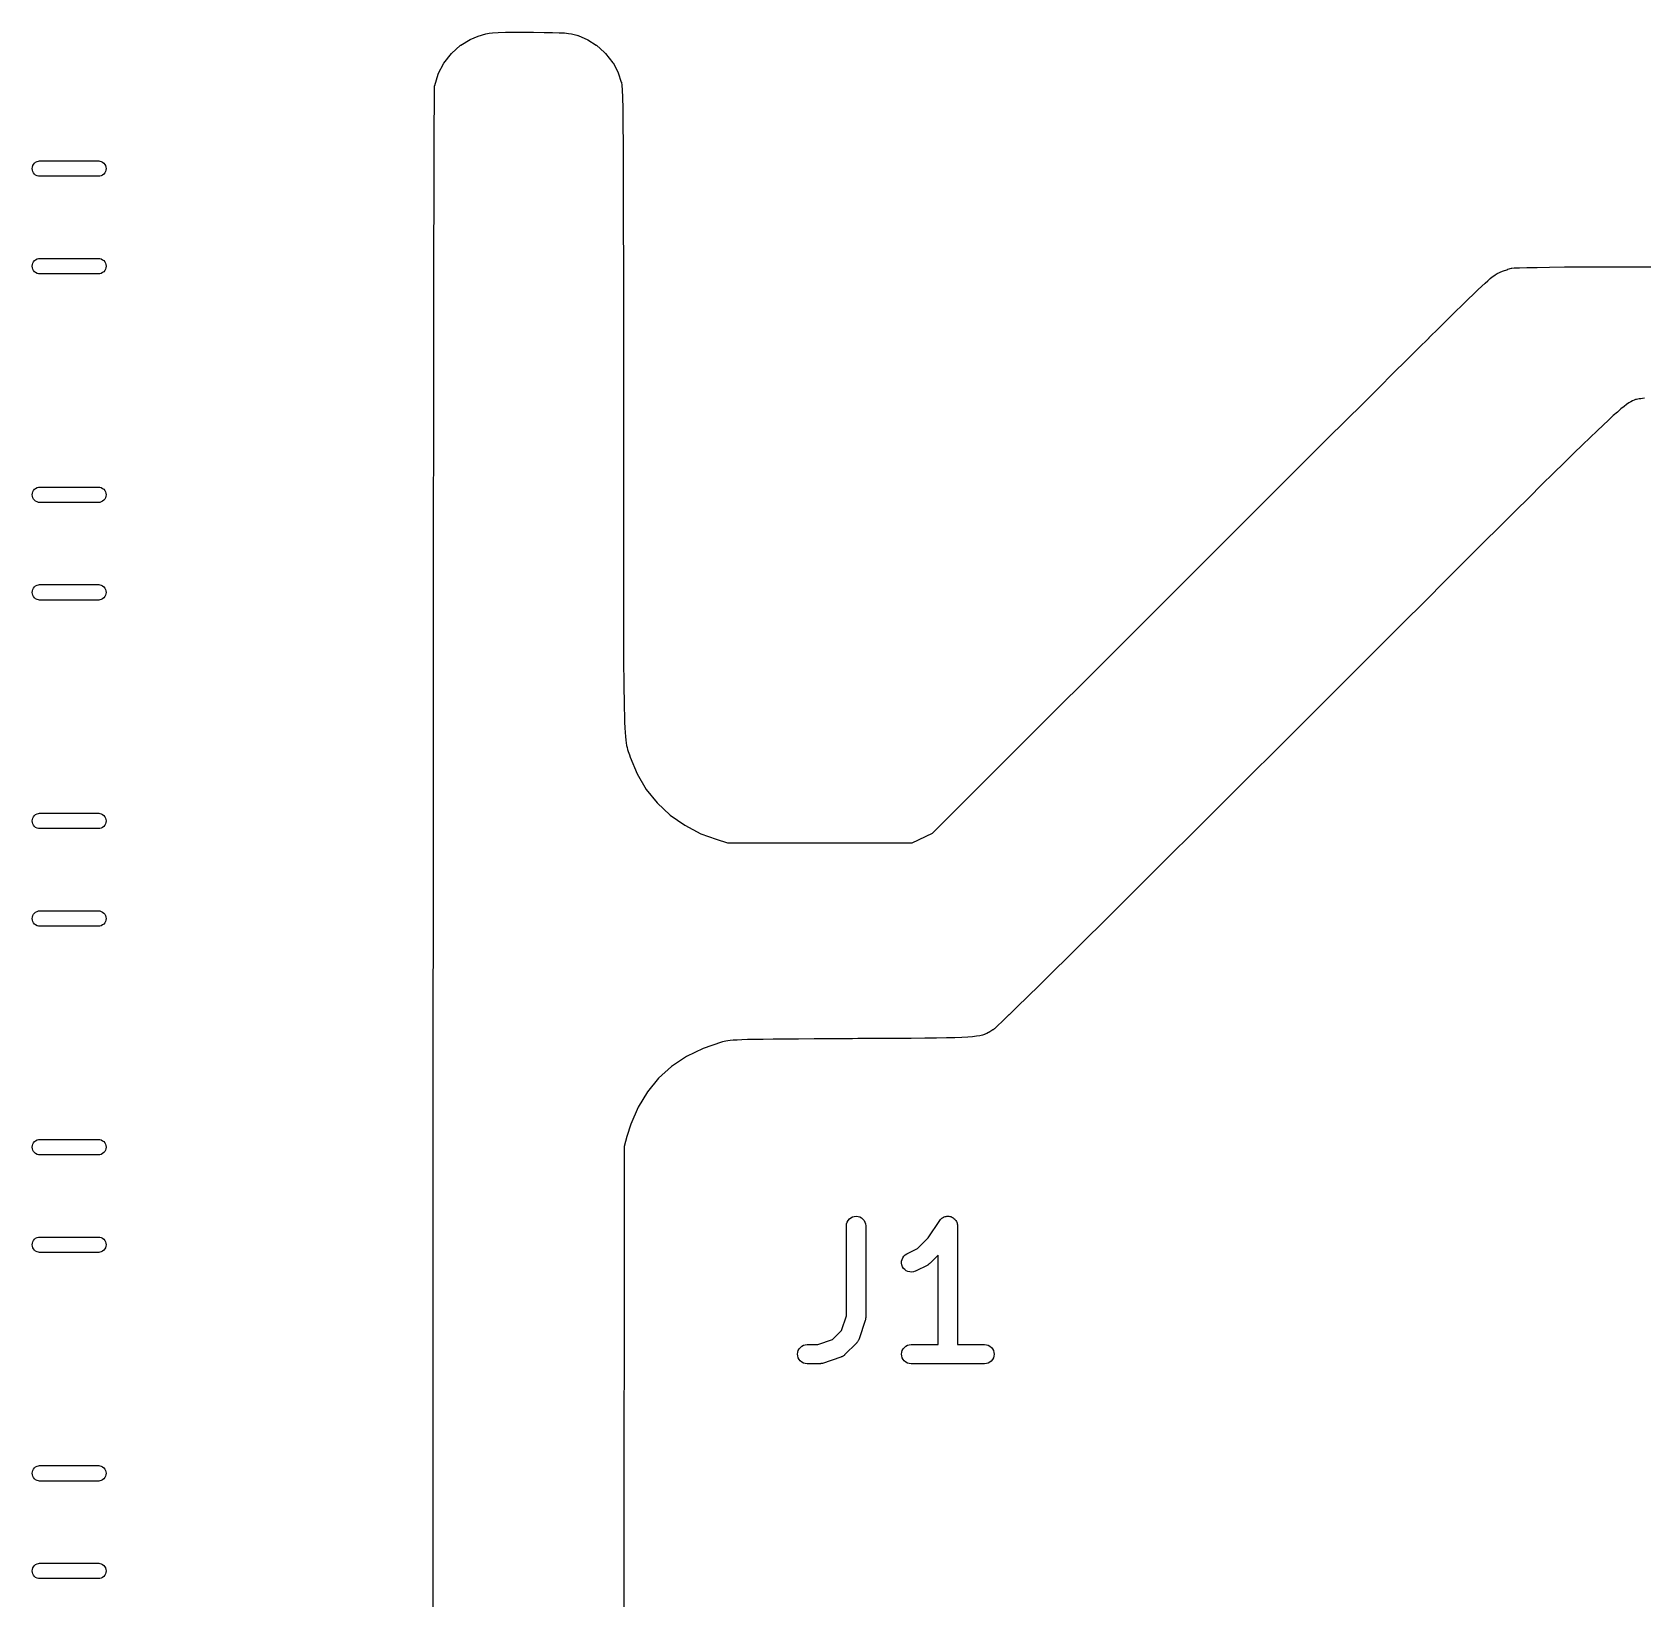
# Model space of a CAD drawing. Extents: x 59.2 to 126.8, y -130.7 to -65.9.
# Drawn here: x 59.16 to 71.7, y -117.11 to -104.91 of the extents above; entities that cross this region are included whole.
import ezdxf

# ---------------------------------------------------------------- set-up
doc = ezdxf.new("R2010")
doc.units = 0
doc.layers.add('BLACK', color=7, linetype='CONTINUOUS')

msp = doc.modelspace()

# ---------------------------------------------------------------- linework, layer by layer
at = {"layer": 'BLACK', "linetype": 'CONTINUOUS'}
for p, q in [((62.5678, -104.971), (62.6297, -104.945)), ((62.6297, -104.945), (62.6298, -104.945)), ((62.6298, -104.945), (62.63, -104.945)), ((62.63, -104.945), (62.6303, -104.945)), ((62.6303, -104.945), (62.6894, -104.926)), ((62.6894, -104.926), (62.6895, -104.926)), ((62.6895, -104.926), (62.6897, -104.926)), ((62.6897, -104.926), (62.6899, -104.926)), ((62.6899, -104.926), (62.715, -104.921)), ((62.715, -104.921), (62.7151, -104.921)), ((62.7151, -104.921), (62.7153, -104.921)), ((62.7153, -104.921), (62.7156, -104.921)), ((62.7156, -104.921), (62.7429, -104.919)), ((62.7429, -104.919), (62.743, -104.919)), ((62.743, -104.919), (62.7431, -104.919)), ((62.7431, -104.919), (62.7871, -104.917)), ((62.7431, -104.919), (62.7431, -104.919)), ((62.7871, -104.917), (62.7872, -104.917)), ((62.7872, -104.917), (62.8444, -104.915)), ((62.7872, -104.917), (62.7872, -104.917)), ((62.7872, -104.917), (62.7872, -104.917)), ((62.8444, -104.915), (62.8445, -104.915)), ((62.8445, -104.915), (62.8445, -104.915)), ((62.8445, -104.915), (62.9116, -104.915)), ((62.9116, -104.915), (62.9852, -104.914)), ((62.9116, -104.915), (62.9116, -104.915)), ((62.9852, -104.914), (62.9853, -104.914)), ((62.9853, -104.914), (63.061, -104.915)), ((63.061, -104.915), (63.0611, -104.915)), ((63.0611, -104.915), (63.1443, -104.916)), ((63.1443, -104.916), (63.1444, -104.916)), ((63.1444, -104.916), (63.1444, -104.916)), ((63.1444, -104.916), (63.2103, -104.917)), ((63.2103, -104.917), (63.2104, -104.917)), ((63.2104, -104.917), (63.2104, -104.917)), ((63.2104, -104.917), (63.2619, -104.918)), ((63.2619, -104.918), (63.2619, -104.918)), ((63.2619, -104.918), (63.2619, -104.918)), ((63.2619, -104.918), (63.262, -104.918)), ((63.262, -104.918), (63.3017, -104.92)), ((63.3017, -104.92), (63.3017, -104.92)), ((63.3017, -104.92), (63.3018, -104.92)), ((63.3018, -104.92), (63.3018, -104.92)), ((63.3018, -104.92), (63.3325, -104.923)), ((63.3325, -104.923), (63.3326, -104.923)), ((63.3326, -104.923), (63.3327, -104.923)), ((63.3327, -104.923), (63.3328, -104.923)), ((63.3328, -104.923), (63.3572, -104.926)), ((63.3572, -104.926), (63.3572, -104.926)), ((63.3572, -104.926), (63.3574, -104.926)), ((63.3574, -104.926), (63.3575, -104.926)), ((63.3575, -104.926), (63.3783, -104.931)), ((63.3783, -104.931), (63.3784, -104.931)), ((63.3784, -104.931), (63.3785, -104.931)), ((63.3785, -104.931), (63.3787, -104.931)), ((63.3787, -104.931), (63.3987, -104.937)), ((63.3987, -104.937), (63.3987, -104.937)), ((63.3987, -104.937), (63.3988, -104.937)), ((63.3988, -104.937), (63.3988, -104.937)), ((63.3988, -104.937), (63.4076, -104.94)), ((63.4076, -104.94), (63.4077, -104.94)), ((63.4077, -104.94), (63.4078, -104.94)), ((63.4078, -104.94), (63.408, -104.94)), ((63.408, -104.94), (63.4835, -104.973)), ((62.4222, -105.079), (62.494, -105.016)), ((62.494, -105.016), (62.494, -105.016)), ((62.494, -105.016), (62.4944, -105.016)), ((62.4944, -105.016), (62.4947, -105.015)), ((62.4947, -105.015), (62.5672, -104.971)), ((62.5672, -104.971), (62.5673, -104.971)), ((62.5673, -104.971), (62.5676, -104.971)), ((62.5676, -104.971), (62.5678, -104.971)), ((63.4835, -104.973), (63.4835, -104.973)), ((63.4835, -104.973), (63.4839, -104.973)), ((63.4839, -104.973), (63.4842, -104.973)), ((63.4842, -104.973), (63.5502, -105.015)), ((63.5502, -105.015), (63.5503, -105.015)), ((63.5503, -105.015), (63.5506, -105.016)), ((63.5506, -105.016), (63.5509, -105.016)), ((63.5509, -105.016), (63.6142, -105.073)), ((63.6142, -105.073), (63.6142, -105.073)), ((63.6142, -105.073), (63.6143, -105.073)), ((63.6143, -105.073), (63.6144, -105.073)), ((63.6144, -105.073), (63.6221, -105.081)), ((62.3186, -105.239), (62.3622, -105.155)), ((62.3622, -105.155), (62.3622, -105.155)), ((62.3622, -105.155), (62.3625, -105.155)), ((62.3625, -105.155), (62.3627, -105.155)), ((62.3627, -105.155), (62.4216, -105.08)), ((62.4216, -105.08), (62.4219, -105.079)), ((62.4216, -105.08), (62.4216, -105.08)), ((62.4219, -105.079), (62.4222, -105.079)), ((63.6221, -105.081), (63.6221, -105.081)), ((63.6221, -105.081), (63.6222, -105.081)), ((63.6222, -105.081), (63.6224, -105.081)), ((63.6224, -105.081), (63.6797, -105.152)), ((63.6797, -105.152), (63.6797, -105.152)), ((63.6797, -105.152), (63.6797, -105.152)), ((63.6797, -105.152), (63.6797, -105.152)), ((63.6797, -105.152), (63.6798, -105.152)), ((63.6798, -105.152), (63.68, -105.152)), ((63.68, -105.152), (63.6803, -105.153)), ((63.6803, -105.153), (63.7211, -105.229)), ((62.292, -105.329), (62.3182, -105.24)), ((62.3182, -105.24), (62.3184, -105.239)), ((62.3182, -105.24), (62.3182, -105.24)), ((62.3184, -105.239), (62.3186, -105.239)), ((63.7211, -105.229), (63.7211, -105.229)), ((63.7211, -105.229), (63.7213, -105.23)), ((63.7213, -105.23), (63.7214, -105.23)), ((63.7214, -105.23), (63.745, -105.302)), ((63.745, -105.302), (63.745, -105.302)), ((63.745, -105.302), (63.7451, -105.302)), ((63.7451, -105.302), (63.7452, -105.302)), ((63.7452, -105.302), (63.7468, -105.31)), ((63.7468, -105.31), (63.7469, -105.31)), ((63.7469, -105.31), (63.7469, -105.31)), ((63.7469, -105.31), (63.7469, -105.31)), ((63.7469, -105.31), (63.7485, -105.321)), ((63.7485, -105.321), (63.7485, -105.321)), ((63.7485, -105.321), (63.7485, -105.321)), ((63.7485, -105.321), (63.7485, -105.321)), ((63.7485, -105.321), (63.7499, -105.336)), ((62.2897, -105.512), (62.2902, -105.439)), ((62.2902, -105.439), (62.2907, -105.384)), ((62.2902, -105.439), (62.2902, -105.439)), ((62.2907, -105.384), (62.2912, -105.348)), ((62.2907, -105.384), (62.2907, -105.384)), ((62.2907, -105.384), (62.2907, -105.384)), ((62.2912, -105.348), (62.2917, -105.331)), ((62.2912, -105.348), (62.2912, -105.348)), ((62.2912, -105.348), (62.2912, -105.348)), ((62.2912, -105.348), (62.2912, -105.348)), ((62.2917, -105.331), (62.2917, -105.331)), ((62.2917, -105.331), (62.2918, -105.331)), ((62.2918, -105.331), (62.2919, -105.33)), ((62.2918, -105.331), (62.2918, -105.331)), ((62.2919, -105.33), (62.292, -105.329)), ((62.2919, -105.33), (62.2919, -105.33)), ((62.292, -105.329), (62.292, -105.329)), ((63.7499, -105.336), (63.7499, -105.336)), ((63.7499, -105.336), (63.7499, -105.336)), ((63.7499, -105.336), (63.7499, -105.336)), ((63.7499, -105.336), (63.7513, -105.355)), ((63.7513, -105.355), (63.7513, -105.355)), ((63.7513, -105.355), (63.7513, -105.355)), ((63.7513, -105.355), (63.7513, -105.355)), ((63.7513, -105.355), (63.7525, -105.378)), ((63.7525, -105.378), (63.7525, -105.379)), ((63.7525, -105.379), (63.7525, -105.379)), ((63.7525, -105.379), (63.7536, -105.408)), ((63.7536, -105.408), (63.7536, -105.408)), ((63.7536, -105.408), (63.7546, -105.444)), ((63.7546, -105.444), (63.7546, -105.444)), ((63.7546, -105.444), (63.7555, -105.488)), ((62.2892, -105.604), (62.2897, -105.513)), ((62.2897, -105.513), (62.2897, -105.512)), ((63.7555, -105.488), (63.7555, -105.488)), ((63.7555, -105.488), (63.7564, -105.539)), ((63.7564, -105.539), (63.7564, -105.539)), ((63.7564, -105.539), (63.7564, -105.539)), ((63.7564, -105.539), (63.7571, -105.599)), ((62.2887, -105.713), (62.2892, -105.604)), ((62.2892, -105.604), (62.2892, -105.604)), ((63.7571, -105.599), (63.7571, -105.599)), ((63.7571, -105.599), (63.7578, -105.669)), ((63.7578, -105.669), (63.7578, -105.669)), ((63.7578, -105.669), (63.7584, -105.749)), ((62.2883, -105.84), (62.2887, -105.713)), ((62.2887, -105.713), (62.2887, -105.713)), ((63.7584, -105.749), (63.7584, -105.749)), ((63.7584, -105.749), (63.7589, -105.84)), ((59.1632, -105.953), (59.1688, -105.943)), ((59.1688, -105.943), (59.1763, -105.933)), ((59.1763, -105.933), (59.1854, -105.926)), ((59.1854, -105.926), (59.1959, -105.92)), ((59.1959, -105.92), (59.2072, -105.917)), ((59.2072, -105.917), (59.216, -105.916)), ((59.216, -105.916), (59.676, -105.916)), ((59.676, -105.916), (59.6848, -105.917)), ((59.6848, -105.917), (59.6961, -105.92)), ((59.6961, -105.92), (59.7066, -105.926)), ((59.7066, -105.926), (59.7157, -105.933)), ((59.7157, -105.933), (59.7232, -105.943)), ((59.7232, -105.943), (59.7288, -105.953)), ((62.2878, -105.983), (62.2883, -105.84)), ((62.2883, -105.84), (62.2883, -105.84)), ((63.7589, -105.84), (63.7589, -105.84)), ((63.7589, -105.84), (63.7593, -105.943)), ((63.7593, -105.943), (63.7593, -105.943)), ((63.7593, -105.943), (63.7597, -106.058)), ((59.1586, -105.976), (59.1598, -105.964)), ((59.1598, -105.988), (59.1586, -105.976)), ((59.1598, -105.964), (59.1632, -105.953)), ((59.1632, -105.999), (59.1598, -105.988)), ((59.1688, -106.009), (59.1632, -105.999)), ((59.1763, -106.019), (59.1688, -106.009)), ((59.1854, -106.026), (59.1763, -106.019)), ((59.1959, -106.032), (59.1854, -106.026)), ((59.2072, -106.035), (59.1959, -106.032)), ((59.216, -106.036), (59.2072, -106.035)), ((59.676, -106.036), (59.216, -106.036)), ((59.6848, -106.035), (59.676, -106.036)), ((59.6961, -106.032), (59.6848, -106.035)), ((59.7066, -106.026), (59.6961, -106.032)), ((59.7157, -106.019), (59.7066, -106.026)), ((59.7232, -106.009), (59.7157, -106.019)), ((59.7288, -105.999), (59.7232, -106.009)), ((59.7288, -105.953), (59.7322, -105.964)), ((59.7322, -105.988), (59.7288, -105.999)), ((59.7322, -105.964), (59.7334, -105.976)), ((59.7334, -105.976), (59.7322, -105.988)), ((62.2874, -106.142), (62.2878, -105.983)), ((62.2878, -105.983), (62.2878, -105.983)), ((63.7597, -106.058), (63.7597, -106.058)), ((63.7597, -106.058), (63.76, -106.186)), ((62.287, -106.317), (62.2874, -106.142)), ((62.2874, -106.142), (62.2874, -106.142)), ((63.76, -106.186), (63.76, -106.186)), ((63.76, -106.186), (63.7603, -106.328)), ((62.2866, -106.507), (62.287, -106.317)), ((62.287, -106.317), (62.287, -106.317)), ((63.7603, -106.328), (63.7603, -106.328)), ((63.7603, -106.328), (63.7605, -106.485)), ((62.2862, -106.712), (62.2866, -106.507)), ((62.2866, -106.507), (62.2866, -106.507)), ((63.7605, -106.485), (63.7605, -106.485)), ((63.7605, -106.485), (63.7607, -106.657)), ((59.1632, -106.713), (59.1688, -106.703)), ((59.1688, -106.703), (59.1763, -106.693)), ((59.1763, -106.693), (59.1854, -106.686)), ((59.1854, -106.686), (59.1959, -106.68)), ((59.1959, -106.68), (59.2072, -106.677)), ((59.2072, -106.677), (59.216, -106.676)), ((59.216, -106.676), (59.676, -106.676)), ((59.676, -106.676), (59.6848, -106.677)), ((59.6848, -106.677), (59.6961, -106.68)), ((59.6961, -106.68), (59.7066, -106.686)), ((59.7066, -106.686), (59.7157, -106.693)), ((59.7157, -106.693), (59.7232, -106.703)), ((59.7232, -106.703), (59.7288, -106.713)), ((63.7607, -106.657), (63.7607, -106.657)), ((63.7607, -106.657), (63.7608, -106.845)), ((59.1586, -106.736), (59.1598, -106.724)), ((59.1598, -106.748), (59.1586, -106.736)), ((59.1598, -106.724), (59.1632, -106.713)), ((59.1632, -106.759), (59.1598, -106.748)), ((59.1688, -106.769), (59.1632, -106.759)), ((59.1763, -106.779), (59.1688, -106.769)), ((59.1854, -106.786), (59.1763, -106.779)), ((59.1959, -106.792), (59.1854, -106.786)), ((59.2072, -106.795), (59.1959, -106.792)), ((59.216, -106.796), (59.2072, -106.795)), ((59.676, -106.796), (59.216, -106.796)), ((59.6848, -106.795), (59.676, -106.796)), ((59.6961, -106.792), (59.6848, -106.795)), ((59.7066, -106.786), (59.6961, -106.792)), ((59.7157, -106.779), (59.7066, -106.786)), ((59.7232, -106.769), (59.7157, -106.779)), ((59.7288, -106.759), (59.7232, -106.769)), ((59.7288, -106.713), (59.7322, -106.724)), ((59.7322, -106.748), (59.7288, -106.759)), ((59.7322, -106.724), (59.7334, -106.736)), ((59.7334, -106.736), (59.7322, -106.748)), ((62.2858, -106.931), (62.2862, -106.712)), ((62.2862, -106.712), (62.2862, -106.712)), ((70.51, -106.833), (70.5248, -106.82)), ((70.5248, -106.82), (70.5248, -106.82)), ((70.5248, -106.82), (70.5249, -106.82)), ((70.5249, -106.82), (70.537, -106.811)), ((70.5249, -106.82), (70.5249, -106.82)), ((70.537, -106.811), (70.5371, -106.811)), ((70.5371, -106.811), (70.5372, -106.811)), ((70.5372, -106.811), (70.5472, -106.804)), ((70.5372, -106.811), (70.5372, -106.811)), ((70.5472, -106.804), (70.5472, -106.803)), ((70.5472, -106.803), (70.5473, -106.803)), ((70.5473, -106.803), (70.5474, -106.803)), ((70.5474, -106.803), (70.5556, -106.798)), ((70.5556, -106.798), (70.5557, -106.798)), ((70.5557, -106.798), (70.5558, -106.798)), ((70.5558, -106.798), (70.556, -106.798)), ((70.556, -106.798), (70.563, -106.794)), ((70.563, -106.794), (70.563, -106.794)), ((70.563, -106.794), (70.5631, -106.794)), ((70.5631, -106.794), (70.5631, -106.794)), ((70.5631, -106.794), (70.5638, -106.794)), ((70.5638, -106.794), (70.5639, -106.794)), ((70.5639, -106.794), (70.564, -106.794)), ((70.564, -106.794), (70.6048, -106.776)), ((70.564, -106.794), (70.564, -106.794)), ((70.6048, -106.776), (70.6049, -106.776)), ((70.6049, -106.776), (70.605, -106.776)), ((70.605, -106.776), (70.6051, -106.776)), ((70.6051, -106.776), (70.6466, -106.761)), ((70.6466, -106.761), (70.6467, -106.761)), ((70.6467, -106.761), (70.6468, -106.761)), ((70.6468, -106.761), (70.6469, -106.76)), ((70.6469, -106.76), (70.6765, -106.752)), ((70.6765, -106.752), (70.6766, -106.752)), ((70.6766, -106.752), (70.677, -106.752)), ((70.677, -106.752), (70.6774, -106.752)), ((70.6774, -106.752), (70.6969, -106.75)), ((70.6969, -106.75), (70.6969, -106.75)), ((70.6969, -106.75), (70.6971, -106.75)), ((70.6971, -106.75), (70.6972, -106.75)), ((70.6972, -106.75), (70.7365, -106.748)), ((70.7365, -106.748), (70.7365, -106.748)), ((70.7365, -106.748), (70.7365, -106.748)), ((70.7365, -106.748), (70.7366, -106.748)), ((70.7366, -106.748), (70.7955, -106.746)), ((70.7955, -106.746), (70.8738, -106.745)), ((70.7955, -106.746), (70.7955, -106.746)), ((70.7955, -106.746), (70.7955, -106.746)), ((70.8738, -106.745), (70.9713, -106.743)), ((70.8738, -106.745), (70.8738, -106.745)), ((70.8738, -106.745), (70.8738, -106.745)), ((70.9713, -106.743), (71.0877, -106.742)), ((70.9713, -106.743), (70.9713, -106.743)), ((71.0877, -106.742), (71.2229, -106.741)), ((71.0877, -106.742), (71.0877, -106.742)), ((71.2229, -106.741), (71.2229, -106.741)), ((71.2229, -106.741), (71.3766, -106.741)), ((71.3766, -106.741), (71.5487, -106.74)), ((71.3766, -106.741), (71.3766, -106.741)), ((71.5487, -106.74), (71.5487, -106.74)), ((71.5487, -106.74), (71.6729, -106.74)), ((71.6729, -106.74), (71.8108, -106.74)), ((62.2854, -107.164), (62.2858, -106.931)), ((62.2858, -106.931), (62.2858, -106.931)), ((63.7608, -106.845), (63.7608, -106.845)), ((63.7608, -106.845), (63.7609, -107.05)), ((70.338, -106.994), (70.3788, -106.954)), ((70.3788, -106.954), (70.4142, -106.921)), ((70.3788, -106.954), (70.3788, -106.954)), ((70.3788, -106.954), (70.3788, -106.954)), ((70.4142, -106.92), (70.4445, -106.892)), ((70.4142, -106.921), (70.4142, -106.92)), ((70.4142, -106.92), (70.4142, -106.92)), ((70.4445, -106.892), (70.4702, -106.868)), ((70.4445, -106.892), (70.4445, -106.892)), ((70.4445, -106.892), (70.4445, -106.892)), ((70.4702, -106.868), (70.4703, -106.868)), ((70.4703, -106.868), (70.4919, -106.849)), ((70.4703, -106.868), (70.4703, -106.868)), ((70.4919, -106.849), (70.5099, -106.833)), ((70.4919, -106.849), (70.4919, -106.849)), ((70.4919, -106.849), (70.4919, -106.849)), ((70.4919, -106.849), (70.4919, -106.849)), ((70.5099, -106.833), (70.5099, -106.833)), ((70.5099, -106.833), (70.51, -106.833)), ((70.51, -106.833), (70.51, -106.833)), ((63.7609, -107.05), (63.7609, -107.05)), ((63.7609, -107.05), (63.7609, -107.273)), ((70.2377, -107.091), (70.291, -107.039)), ((70.291, -107.039), (70.2911, -107.039)), ((70.2911, -107.039), (70.3379, -106.994)), ((70.2911, -107.039), (70.2911, -107.039)), ((70.3379, -106.994), (70.338, -106.994)), ((70.338, -106.994), (70.338, -106.994)), ((62.2851, -107.411), (62.2854, -107.164)), ((62.2854, -107.164), (62.2854, -107.164)), ((70.1095, -107.218), (70.1773, -107.151)), ((70.1773, -107.151), (70.2376, -107.092)), ((70.1773, -107.151), (70.1773, -107.151)), ((70.2376, -107.092), (70.2377, -107.091)), ((70.2377, -107.091), (70.2377, -107.091)), ((63.7609, -107.273), (63.761, -107.514)), ((69.9496, -107.376), (70.0337, -107.293)), ((70.0337, -107.292), (70.1094, -107.218)), ((70.0337, -107.293), (70.0337, -107.292)), ((70.0337, -107.292), (70.0337, -107.292)), ((70.1094, -107.218), (70.1095, -107.218)), ((62.2848, -107.67), (62.2851, -107.411)), ((62.2851, -107.411), (62.2851, -107.411)), ((69.8565, -107.468), (69.9495, -107.376)), ((69.9495, -107.376), (69.9496, -107.376)), ((63.761, -107.514), (63.761, -107.514)), ((63.761, -107.514), (63.761, -107.775)), ((69.6419, -107.682), (69.7541, -107.57)), ((69.7541, -107.57), (69.7542, -107.57)), ((69.7542, -107.57), (69.8565, -107.468)), ((69.8565, -107.468), (69.8565, -107.468)), ((62.2844, -107.942), (62.2848, -107.67)), ((62.2848, -107.67), (62.2848, -107.67)), ((69.5194, -107.804), (69.6419, -107.682)), ((69.6419, -107.682), (69.6419, -107.682)), ((63.761, -107.775), (63.761, -107.844)), ((69.386, -107.937), (69.5193, -107.804)), ((69.5193, -107.804), (69.5194, -107.804)), ((69.5194, -107.804), (69.5194, -107.804)), ((71.5513, -107.829), (71.5274, -107.848)), ((71.5718, -107.813), (71.5513, -107.829)), ((71.5894, -107.8), (71.5718, -107.813)), ((71.6045, -107.791), (71.5894, -107.8)), ((71.6176, -107.784), (71.6045, -107.791)), ((71.6291, -107.779), (71.6176, -107.784)), ((71.6396, -107.775), (71.6291, -107.779)), ((71.6496, -107.773), (71.6396, -107.775)), ((71.6596, -107.771), (71.6496, -107.773)), ((71.67, -107.77), (71.6596, -107.771)), ((71.6701, -107.77), (71.67, -107.77)), ((71.67, -107.77), (71.67, -107.77)), ((71.6814, -107.768), (71.6701, -107.77)), ((71.6815, -107.768), (71.6814, -107.768)), ((71.6816, -107.768), (71.6815, -107.768)), ((71.6815, -107.768), (71.6815, -107.768)), ((71.6941, -107.766), (71.6816, -107.768)), ((71.7097, -107.763), (71.6941, -107.766)), ((62.2841, -108.226), (62.2844, -107.942)), ((62.2844, -107.942), (62.2844, -107.942)), ((63.761, -107.844), (63.761, -108.111)), ((69.2414, -108.081), (69.386, -107.937)), ((69.386, -107.937), (69.386, -107.937)), ((71.431, -107.934), (71.3891, -107.973)), ((71.4677, -107.9), (71.431, -107.934)), ((71.4997, -107.872), (71.4677, -107.9)), ((71.5274, -107.848), (71.4997, -107.872)), ((69.085, -108.237), (69.2414, -108.081)), ((69.2414, -108.081), (69.2414, -108.081)), ((71.2879, -108.069), (71.2277, -108.127)), ((71.3415, -108.018), (71.2879, -108.069)), ((71.2879, -108.069), (71.2879, -108.069)), ((71.3891, -107.973), (71.3415, -108.018)), ((71.3415, -108.018), (71.3415, -108.018)), ((63.761, -108.111), (63.761, -108.359)), ((71.1606, -108.192), (71.0859, -108.266)), ((71.2277, -108.127), (71.1606, -108.192)), ((62.2838, -108.522), (62.2841, -108.226)), ((62.2841, -108.226), (62.2841, -108.226)), ((68.9165, -108.405), (69.085, -108.237)), ((69.085, -108.237), (69.085, -108.237)), ((71.0859, -108.266), (71.0033, -108.347)), ((59.1854, -108.466), (59.1959, -108.46)), ((59.1959, -108.46), (59.2072, -108.457)), ((59.2072, -108.457), (59.216, -108.456)), ((59.216, -108.456), (59.676, -108.456)), ((59.676, -108.456), (59.6848, -108.457)), ((59.6848, -108.457), (59.6961, -108.46)), ((59.6961, -108.46), (59.7066, -108.466)), ((63.761, -108.359), (63.761, -108.588)), ((68.7351, -108.587), (68.9164, -108.406)), ((68.9164, -108.406), (68.9165, -108.405)), ((70.9123, -108.437), (70.8125, -108.536)), ((71.0033, -108.347), (70.9123, -108.437)), ((59.1586, -108.516), (59.1598, -108.504)), ((59.1598, -108.528), (59.1586, -108.516)), ((59.1598, -108.504), (59.1632, -108.493)), ((59.1632, -108.539), (59.1598, -108.528)), ((59.1632, -108.493), (59.1688, -108.483)), ((59.1688, -108.549), (59.1632, -108.539)), ((59.1688, -108.483), (59.1763, -108.473)), ((59.1763, -108.559), (59.1688, -108.549)), ((59.1763, -108.473), (59.1854, -108.466)), ((59.1854, -108.566), (59.1763, -108.559)), ((59.1959, -108.572), (59.1854, -108.566)), ((59.2072, -108.575), (59.1959, -108.572)), ((59.216, -108.576), (59.2072, -108.575)), ((59.676, -108.576), (59.216, -108.576)), ((59.6848, -108.575), (59.676, -108.576)), ((59.6961, -108.572), (59.6848, -108.575)), ((59.7066, -108.566), (59.6961, -108.572)), ((59.7066, -108.466), (59.7157, -108.473)), ((59.7157, -108.559), (59.7066, -108.566)), ((59.7157, -108.473), (59.7232, -108.483)), ((59.7232, -108.549), (59.7157, -108.559)), ((59.7232, -108.483), (59.7288, -108.493)), ((59.7288, -108.539), (59.7232, -108.549)), ((59.7288, -108.493), (59.7322, -108.504)), ((59.7322, -108.528), (59.7288, -108.539)), ((59.7322, -108.504), (59.7334, -108.516)), ((59.7334, -108.516), (59.7322, -108.528)), ((62.2835, -108.828), (62.2838, -108.522)), ((62.2838, -108.522), (62.2838, -108.522)), ((70.8125, -108.536), (70.7034, -108.644)), ((63.761, -108.588), (63.761, -108.8)), ((68.5406, -108.781), (68.7351, -108.587)), ((68.7351, -108.587), (68.7351, -108.587)), ((70.7034, -108.644), (70.5845, -108.763)), ((70.7034, -108.644), (70.7034, -108.644)), ((62.2832, -109.146), (62.2835, -108.829)), ((62.2835, -108.829), (62.2835, -108.828)), ((63.761, -108.8), (63.7611, -108.995)), ((68.3325, -108.989), (68.5406, -108.781)), ((68.5406, -108.781), (68.5406, -108.781)), ((70.5845, -108.763), (70.4553, -108.891)), ((70.4553, -108.891), (70.3155, -109.031)), ((63.7611, -108.995), (63.7612, -109.174)), ((66.1681, -111.151), (68.3325, -108.989)), ((68.3325, -108.989), (68.3325, -108.989)), ((70.3155, -109.031), (70.1646, -109.181)), ((62.283, -109.473), (62.2832, -109.146)), ((62.2832, -109.146), (62.2832, -109.146)), ((63.7612, -109.174), (63.7614, -109.337)), ((70.1646, -109.181), (70.002, -109.344)), ((59.1586, -109.276), (59.1598, -109.264)), ((59.1598, -109.288), (59.1586, -109.276)), ((59.1598, -109.264), (59.1632, -109.253)), ((59.1632, -109.299), (59.1598, -109.288)), ((59.1632, -109.253), (59.1688, -109.243)), ((59.1688, -109.309), (59.1632, -109.299)), ((59.1688, -109.243), (59.1763, -109.233)), ((59.1763, -109.319), (59.1688, -109.309)), ((59.1763, -109.233), (59.1854, -109.226)), ((59.1854, -109.326), (59.1763, -109.319)), ((59.1854, -109.226), (59.1959, -109.22)), ((59.1959, -109.332), (59.1854, -109.326)), ((59.1959, -109.22), (59.2072, -109.217)), ((59.2072, -109.335), (59.1959, -109.332)), ((59.2072, -109.217), (59.216, -109.216)), ((59.216, -109.336), (59.2072, -109.335)), ((59.216, -109.216), (59.676, -109.216)), ((59.676, -109.336), (59.216, -109.336)), ((59.676, -109.216), (59.6848, -109.217)), ((59.6848, -109.335), (59.676, -109.336)), ((59.6848, -109.217), (59.6961, -109.22)), ((59.6961, -109.332), (59.6848, -109.335)), ((59.6961, -109.22), (59.7066, -109.226)), ((59.7066, -109.326), (59.6961, -109.332)), ((59.7066, -109.226), (59.7157, -109.233)), ((59.7157, -109.319), (59.7066, -109.326)), ((59.7157, -109.233), (59.7232, -109.243)), ((59.7232, -109.309), (59.7157, -109.319)), ((59.7232, -109.243), (59.7288, -109.253)), ((59.7288, -109.299), (59.7232, -109.309)), ((59.7288, -109.253), (59.7322, -109.264)), ((59.7322, -109.288), (59.7288, -109.299)), ((59.7322, -109.264), (59.7334, -109.276)), ((59.7334, -109.276), (59.7322, -109.288)), ((63.7614, -109.337), (63.7617, -109.486)), ((70.002, -109.344), (69.8274, -109.518)), ((62.2827, -109.81), (62.283, -109.473)), ((62.283, -109.473), (62.283, -109.473)), ((63.7617, -109.486), (63.7621, -109.62)), ((69.8274, -109.518), (69.6403, -109.705)), ((63.7621, -109.62), (63.7625, -109.742)), ((69.6403, -109.705), (69.4401, -109.905)), ((62.2825, -110.157), (62.2827, -109.81)), ((62.2827, -109.81), (62.2827, -109.81)), ((63.7625, -109.742), (63.7632, -109.851)), ((63.7632, -109.851), (63.7632, -109.851)), ((63.7632, -109.851), (63.7639, -109.948)), ((63.7639, -109.948), (63.7639, -109.948)), ((63.7639, -109.948), (63.7649, -110.035)), ((69.4401, -109.905), (69.2266, -110.118)), ((63.7649, -110.035), (63.7649, -110.035)), ((63.7649, -110.035), (63.766, -110.111)), ((62.2822, -110.512), (62.2825, -110.157)), ((62.2825, -110.157), (62.2825, -110.157)), ((63.766, -110.111), (63.766, -110.111)), ((63.766, -110.111), (63.7673, -110.178)), ((63.7673, -110.178), (63.7688, -110.236)), ((69.2266, -110.118), (69.0945, -110.25)), ((69.2266, -110.118), (69.2266, -110.118)), ((63.7688, -110.236), (63.7705, -110.287)), ((63.7705, -110.287), (63.7725, -110.33)), ((63.7725, -110.33), (63.7746, -110.367)), ((69.0945, -110.25), (68.8531, -110.491)), ((63.7746, -110.367), (63.7771, -110.399)), ((63.7771, -110.399), (63.7798, -110.426)), ((63.7798, -110.426), (63.7829, -110.448)), ((63.7829, -110.448), (63.7862, -110.468)), ((62.282, -110.875), (62.2822, -110.512)), ((62.2822, -110.512), (62.2822, -110.512)), ((63.7862, -110.468), (63.7898, -110.484)), ((63.7898, -110.484), (63.7938, -110.5)), ((63.7938, -110.5), (63.7981, -110.514)), ((63.7981, -110.514), (63.8028, -110.527)), ((63.8028, -110.527), (63.8079, -110.542)), ((63.8079, -110.542), (63.8079, -110.542)), ((63.8079, -110.542), (63.8079, -110.542)), ((63.8079, -110.542), (63.8134, -110.558)), ((63.8134, -110.558), (63.8134, -110.558)), ((63.8134, -110.558), (63.8135, -110.558)), ((63.8135, -110.558), (63.8139, -110.559)), ((63.8139, -110.559), (63.8688, -110.69)), ((68.8531, -110.491), (68.6233, -110.721)), ((68.8531, -110.491), (68.8531, -110.491)), ((63.8688, -110.69), (63.9394, -110.81)), ((63.9394, -110.81), (64.0251, -110.916)), ((68.6233, -110.721), (68.4054, -110.938)), ((68.6233, -110.721), (68.6233, -110.721)), ((62.2818, -111.246), (62.282, -110.875)), ((62.282, -110.875), (62.282, -110.875)), ((64.0251, -110.916), (64.1251, -111.01)), ((68.4054, -110.938), (68.1994, -111.143)), ((68.4054, -110.938), (68.4054, -110.938)), ((59.1586, -111.056), (59.1598, -111.044)), ((59.1598, -111.068), (59.1586, -111.056)), ((59.1598, -111.044), (59.1632, -111.033)), ((59.1632, -111.079), (59.1598, -111.068)), ((59.1632, -111.033), (59.1688, -111.023)), ((59.1688, -111.089), (59.1632, -111.079)), ((59.1688, -111.023), (59.1763, -111.013)), ((59.1763, -111.099), (59.1688, -111.089)), ((59.1763, -111.013), (59.1854, -111.006)), ((59.1854, -111.006), (59.1959, -111)), ((59.1959, -111), (59.2072, -110.997)), ((59.2072, -110.997), (59.216, -110.996)), ((59.216, -110.996), (59.676, -110.996)), ((59.676, -110.996), (59.6848, -110.997)), ((59.6848, -110.997), (59.6961, -111)), ((59.6961, -111), (59.7066, -111.006)), ((59.7066, -111.006), (59.7157, -111.013)), ((59.7157, -111.013), (59.7232, -111.023)), ((59.7232, -111.089), (59.7157, -111.099)), ((59.7232, -111.023), (59.7288, -111.033)), ((59.7288, -111.079), (59.7232, -111.089)), ((59.7288, -111.033), (59.7322, -111.044)), ((59.7322, -111.068), (59.7288, -111.079)), ((59.7322, -111.044), (59.7334, -111.056)), ((59.7334, -111.056), (59.7322, -111.068)), ((64.1251, -111.01), (64.2387, -111.09)), ((64.2387, -111.09), (64.3652, -111.155)), ((59.1854, -111.106), (59.1763, -111.099)), ((59.1959, -111.112), (59.1854, -111.106)), ((59.2072, -111.115), (59.1959, -111.112)), ((59.216, -111.116), (59.2072, -111.115)), ((59.676, -111.116), (59.216, -111.116)), ((59.6848, -111.115), (59.676, -111.116)), ((59.6961, -111.112), (59.6848, -111.115)), ((59.7066, -111.106), (59.6961, -111.112)), ((59.7157, -111.099), (59.7066, -111.106)), ((64.3652, -111.155), (64.4826, -111.198)), ((64.4826, -111.198), (64.5718, -111.226)), ((66.0099, -111.226), (66.1681, -111.151)), ((68.1994, -111.143), (68.0056, -111.336)), ((68.1994, -111.143), (68.1994, -111.143)), ((62.2816, -111.625), (62.2818, -111.247)), ((62.2818, -111.247), (62.2818, -111.246)), ((64.5718, -111.226), (66.0099, -111.226)), ((68.0056, -111.336), (67.8241, -111.517)), ((68.0056, -111.336), (68.0056, -111.336)), ((67.8241, -111.517), (67.6549, -111.685)), ((67.8241, -111.517), (67.8241, -111.517)), ((62.2815, -112.011), (62.2816, -111.625)), ((62.2816, -111.625), (62.2816, -111.625)), ((67.6549, -111.685), (67.4982, -111.841)), ((67.6549, -111.685), (67.6549, -111.685)), ((59.1586, -111.816), (59.1598, -111.804)), ((59.1598, -111.828), (59.1586, -111.816)), ((59.1598, -111.804), (59.1632, -111.793)), ((59.1632, -111.839), (59.1598, -111.828)), ((59.1632, -111.793), (59.1688, -111.783)), ((59.1688, -111.849), (59.1632, -111.839)), ((59.1688, -111.783), (59.1763, -111.773)), ((59.1763, -111.773), (59.1854, -111.766)), ((59.1854, -111.766), (59.1959, -111.76)), ((59.1959, -111.76), (59.2072, -111.757)), ((59.2072, -111.757), (59.216, -111.756)), ((59.216, -111.756), (59.676, -111.756)), ((59.676, -111.756), (59.6848, -111.757)), ((59.6848, -111.757), (59.6961, -111.76)), ((59.6961, -111.76), (59.7066, -111.766)), ((59.7066, -111.766), (59.7157, -111.773)), ((59.7157, -111.773), (59.7232, -111.783)), ((59.7232, -111.783), (59.7288, -111.793)), ((59.7288, -111.839), (59.7232, -111.849)), ((59.7288, -111.793), (59.7322, -111.804)), ((59.7322, -111.828), (59.7288, -111.839)), ((59.7322, -111.804), (59.7334, -111.816)), ((59.7334, -111.816), (59.7322, -111.828)), ((67.4982, -111.841), (67.3542, -111.984)), ((67.4982, -111.841), (67.4982, -111.841)), ((59.1763, -111.859), (59.1688, -111.849)), ((59.1854, -111.866), (59.1763, -111.859)), ((59.1959, -111.872), (59.1854, -111.866)), ((59.2072, -111.875), (59.1959, -111.872)), ((59.216, -111.876), (59.2072, -111.875)), ((59.676, -111.876), (59.216, -111.876)), ((59.6848, -111.875), (59.676, -111.876)), ((59.6961, -111.872), (59.6848, -111.875)), ((59.7066, -111.866), (59.6961, -111.872)), ((59.7157, -111.859), (59.7066, -111.866)), ((59.7232, -111.849), (59.7157, -111.859)), ((62.2813, -112.403), (62.2815, -112.011)), ((62.2815, -112.011), (62.2815, -112.011)), ((67.3542, -111.984), (67.223, -112.114)), ((67.3542, -111.984), (67.3542, -111.984)), ((67.223, -112.114), (67.1046, -112.231)), ((67.223, -112.114), (67.223, -112.114)), ((66.9994, -112.335), (66.9073, -112.425)), ((67.1046, -112.231), (66.9994, -112.335)), ((66.9994, -112.335), (66.9994, -112.335)), ((66.9994, -112.335), (66.9994, -112.335)), ((67.1046, -112.231), (67.1046, -112.231)), ((62.2811, -112.801), (62.2813, -112.403)), ((62.2813, -112.403), (62.2813, -112.403)), ((66.9073, -112.425), (66.8285, -112.502)), ((66.9073, -112.425), (66.9073, -112.425)), ((66.7631, -112.566), (66.7114, -112.616)), ((66.7632, -112.566), (66.7631, -112.566)), ((66.7631, -112.566), (66.7631, -112.566)), ((66.8285, -112.502), (66.7632, -112.566)), ((66.8285, -112.502), (66.8285, -112.502)), ((66.8285, -112.502), (66.8285, -112.502)), ((66.5736, -112.718), (66.5564, -112.724)), ((66.5738, -112.718), (66.5736, -112.718)), ((66.574, -112.718), (66.5738, -112.718)), ((66.5895, -112.711), (66.574, -112.717)), ((66.574, -112.717), (66.574, -112.718)), ((66.5896, -112.711), (66.5895, -112.711)), ((66.5897, -112.71), (66.5896, -112.711)), ((66.5898, -112.71), (66.5897, -112.71)), ((66.6048, -112.703), (66.5898, -112.71)), ((66.6049, -112.702), (66.6048, -112.703)), ((66.6048, -112.703), (66.6048, -112.703)), ((66.6207, -112.693), (66.6049, -112.702)), ((66.6049, -112.702), (66.6049, -112.702)), ((66.6385, -112.683), (66.6207, -112.693)), ((66.6207, -112.693), (66.6207, -112.693)), ((66.6388, -112.683), (66.6385, -112.683)), ((66.6391, -112.683), (66.6388, -112.683)), ((66.6392, -112.683), (66.6391, -112.683)), ((66.6489, -112.675), (66.6392, -112.683)), ((66.649, -112.675), (66.6489, -112.675)), ((66.6491, -112.675), (66.649, -112.675)), ((66.6492, -112.675), (66.6491, -112.675)), ((66.6733, -112.652), (66.6492, -112.675)), ((66.6734, -112.652), (66.6733, -112.652)), ((66.6733, -112.652), (66.6733, -112.652)), ((66.6733, -112.652), (66.6733, -112.652)), ((66.7114, -112.616), (66.6734, -112.652)), ((66.7114, -112.616), (66.7114, -112.616)), ((62.281, -113.204), (62.2811, -112.801)), ((62.2811, -112.801), (62.2811, -112.801)), ((64.3816, -112.828), (64.2521, -112.891)), ((64.525, -112.779), (64.3816, -112.828)), ((64.532, -112.777), (64.525, -112.779)), ((64.5452, -112.773), (64.532, -112.777)), ((64.5589, -112.77), (64.5452, -112.773)), ((64.5745, -112.768), (64.5589, -112.77)), ((64.5935, -112.765), (64.5745, -112.768)), ((64.617, -112.763), (64.5935, -112.765)), ((64.6465, -112.762), (64.617, -112.763)), ((64.6831, -112.76), (64.6465, -112.762)), ((64.7281, -112.759), (64.6831, -112.76)), ((64.7829, -112.758), (64.7281, -112.759)), ((64.8485, -112.757), (64.7829, -112.758)), ((64.7829, -112.758), (64.7829, -112.758)), ((64.8486, -112.757), (64.8485, -112.757)), ((64.9266, -112.756), (64.8486, -112.757)), ((65.0182, -112.755), (64.9266, -112.756)), ((64.9266, -112.756), (64.9266, -112.756)), ((65.1247, -112.754), (65.0182, -112.755)), ((65.0182, -112.755), (65.0182, -112.755)), ((65.2473, -112.753), (65.1247, -112.754)), ((65.3873, -112.753), (65.2473, -112.753)), ((65.546, -112.752), (65.3873, -112.753)), ((65.5858, -112.751), (65.546, -112.752)), ((65.7427, -112.75), (65.5858, -112.751)), ((65.8812, -112.75), (65.7427, -112.75)), ((66.0025, -112.749), (65.8812, -112.75)), ((65.8812, -112.75), (65.8812, -112.75)), ((66.108, -112.748), (66.0025, -112.749)), ((66.0025, -112.749), (66.0025, -112.749)), ((66.1989, -112.747), (66.108, -112.748)), ((66.108, -112.748), (66.108, -112.748)), ((66.199, -112.747), (66.1989, -112.747)), ((66.1989, -112.747), (66.1989, -112.747)), ((66.2765, -112.746), (66.199, -112.747)), ((66.2766, -112.746), (66.2765, -112.746)), ((66.2765, -112.746), (66.2765, -112.746)), ((66.3422, -112.744), (66.2766, -112.746)), ((66.3971, -112.742), (66.3422, -112.744)), ((66.3422, -112.744), (66.3422, -112.744)), ((66.3422, -112.744), (66.3422, -112.744)), ((66.4425, -112.74), (66.3971, -112.742)), ((66.3971, -112.742), (66.3971, -112.742)), ((66.3971, -112.742), (66.3971, -112.742)), ((66.3971, -112.742), (66.3971, -112.742)), ((66.4426, -112.74), (66.4425, -112.74)), ((66.4425, -112.74), (66.4425, -112.74)), ((66.4798, -112.737), (66.4426, -112.74)), ((66.4426, -112.74), (66.4426, -112.74)), ((66.4799, -112.737), (66.4798, -112.737)), ((66.48, -112.737), (66.4799, -112.737)), ((66.5103, -112.733), (66.48, -112.737)), ((66.48, -112.737), (66.48, -112.737)), ((66.5104, -112.733), (66.5103, -112.733)), ((66.5105, -112.733), (66.5104, -112.733)), ((66.5106, -112.733), (66.5105, -112.733)), ((66.5353, -112.729), (66.5106, -112.733)), ((66.5354, -112.729), (66.5353, -112.729)), ((66.5355, -112.729), (66.5354, -112.729)), ((66.5356, -112.729), (66.5355, -112.729)), ((66.5559, -112.724), (66.5356, -112.729)), ((66.5561, -112.724), (66.5559, -112.724)), ((66.5563, -112.724), (66.5561, -112.724)), ((66.5564, -112.724), (66.5563, -112.724)), ((64.1367, -112.969), (64.0354, -113.06)), ((64.2521, -112.891), (64.1367, -112.969)), ((64.0354, -113.06), (63.9484, -113.165)), ((62.2809, -113.613), (62.281, -113.204)), ((62.281, -113.204), (62.281, -113.204)), ((63.9484, -113.165), (63.876, -113.284)), ((63.876, -113.284), (63.8182, -113.416)), ((63.8182, -113.416), (63.7877, -113.512)), ((59.1586, -113.596), (59.1598, -113.584)), ((59.1598, -113.608), (59.1586, -113.596)), ((59.1598, -113.584), (59.1632, -113.573)), ((59.1632, -113.573), (59.1688, -113.563)), ((59.1688, -113.563), (59.1763, -113.553)), ((59.1763, -113.553), (59.1854, -113.546)), ((59.1854, -113.546), (59.1959, -113.54)), ((59.1959, -113.54), (59.2072, -113.537)), ((59.2072, -113.537), (59.216, -113.536)), ((59.216, -113.536), (59.676, -113.536)), ((59.676, -113.536), (59.6848, -113.537)), ((59.6848, -113.537), (59.6961, -113.54)), ((59.6961, -113.54), (59.7066, -113.546)), ((59.7066, -113.546), (59.7157, -113.553)), ((59.7157, -113.553), (59.7232, -113.563)), ((59.7232, -113.563), (59.7288, -113.573)), ((59.7288, -113.573), (59.7322, -113.584)), ((59.7322, -113.584), (59.7334, -113.596)), ((59.7334, -113.596), (59.7322, -113.608)), ((63.7661, -113.592), (63.756, -130.341)), ((63.7877, -113.512), (63.7661, -113.592)), ((59.1632, -113.619), (59.1598, -113.608)), ((59.1688, -113.629), (59.1632, -113.619)), ((59.1763, -113.639), (59.1688, -113.629)), ((59.1854, -113.646), (59.1763, -113.639)), ((59.1959, -113.652), (59.1854, -113.646)), ((59.2072, -113.655), (59.1959, -113.652)), ((59.216, -113.656), (59.2072, -113.655)), ((59.676, -113.656), (59.216, -113.656)), ((59.6848, -113.655), (59.676, -113.656)), ((59.6961, -113.652), (59.6848, -113.655)), ((59.7066, -113.646), (59.6961, -113.652)), ((59.7157, -113.639), (59.7066, -113.646)), ((59.7232, -113.629), (59.7157, -113.639)), ((59.7288, -113.619), (59.7232, -113.629)), ((59.7322, -113.608), (59.7288, -113.619)), ((62.2807, -114.026), (62.2809, -113.613)), ((62.2809, -113.613), (62.2809, -113.613)), ((62.2806, -114.443), (62.2807, -114.026)), ((62.2807, -114.026), (62.2807, -114.026)), ((65.4977, -114.207), (65.4993, -114.193)), ((65.4977, -114.208), (65.4977, -114.207)), ((65.4977, -114.91), (65.4977, -114.208)), ((65.4993, -114.193), (65.5037, -114.179)), ((65.5037, -114.179), (65.5108, -114.166)), ((65.5108, -114.166), (65.5202, -114.155)), ((65.5202, -114.155), (65.5316, -114.146)), ((65.5316, -114.146), (65.5446, -114.139)), ((65.5446, -114.139), (65.5586, -114.135)), ((65.5586, -114.135), (65.5732, -114.133)), ((65.5732, -114.133), (65.5877, -114.135)), ((65.5877, -114.135), (65.6017, -114.139)), ((65.6017, -114.139), (65.6146, -114.146)), ((65.6146, -114.146), (65.6259, -114.156)), ((65.6259, -114.156), (65.6351, -114.167)), ((65.6351, -114.167), (65.642, -114.18)), ((65.642, -114.18), (65.6462, -114.194)), ((65.6462, -114.194), (65.6477, -114.208)), ((65.6477, -114.208), (65.6477, -114.923)), ((66.1334, -114.303), (66.2245, -114.167)), ((66.2245, -114.167), (66.2251, -114.166)), ((66.2251, -114.166), (66.2299, -114.16)), ((66.2251, -114.166), (66.2251, -114.166)), ((66.2251, -114.166), (66.2251, -114.166)), ((66.2251, -114.166), (66.2251, -114.166)), ((66.2299, -114.16), (66.2345, -114.155)), ((66.2345, -114.155), (66.2345, -114.155)), ((66.2345, -114.155), (66.2346, -114.155)), ((66.2346, -114.155), (66.2404, -114.15)), ((66.2404, -114.15), (66.2459, -114.146)), ((66.2459, -114.146), (66.2459, -114.146)), ((66.2459, -114.146), (66.246, -114.146)), ((66.246, -114.146), (66.2528, -114.142)), ((66.2528, -114.142), (66.2589, -114.139)), ((66.2589, -114.139), (66.2589, -114.139)), ((66.2589, -114.139), (66.259, -114.139)), ((66.259, -114.139), (66.2662, -114.137)), ((66.2662, -114.137), (66.2729, -114.135)), ((66.2729, -114.135), (66.273, -114.135)), ((66.273, -114.135), (66.2802, -114.134)), ((66.273, -114.135), (66.273, -114.135)), ((66.2802, -114.134), (66.2875, -114.133)), ((66.2875, -114.133), (66.2876, -114.133)), ((66.2875, -114.133), (66.2875, -114.133)), ((66.2876, -114.133), (66.2951, -114.134)), ((66.2951, -114.134), (66.302, -114.135)), ((66.302, -114.135), (66.3021, -114.135)), ((66.3021, -114.135), (66.3021, -114.135)), ((66.3021, -114.135), (66.3095, -114.137)), ((66.3095, -114.137), (66.316, -114.139)), ((66.316, -114.139), (66.3161, -114.139)), ((66.3161, -114.139), (66.3161, -114.139)), ((66.3161, -114.139), (66.3227, -114.143)), ((66.3227, -114.143), (66.3289, -114.146)), ((66.3289, -114.146), (66.3289, -114.146)), ((66.3289, -114.146), (66.329, -114.146)), ((66.329, -114.146), (66.3346, -114.151)), ((66.3346, -114.151), (66.3402, -114.156)), ((66.3402, -114.156), (66.3402, -114.156)), ((66.3402, -114.156), (66.3403, -114.156)), ((66.3403, -114.156), (66.3451, -114.162)), ((66.3451, -114.162), (66.3494, -114.167)), ((66.3494, -114.167), (66.3494, -114.167)), ((66.3494, -114.167), (66.3495, -114.167)), ((66.3495, -114.167), (66.3532, -114.174)), ((66.3532, -114.174), (66.3563, -114.18)), ((66.3563, -114.18), (66.3563, -114.18)), ((66.3563, -114.18), (66.3563, -114.18)), ((66.3563, -114.18), (66.3585, -114.187)), ((66.3585, -114.187), (66.3605, -114.194)), ((66.3605, -114.194), (66.3605, -114.194)), ((66.3605, -114.194), (66.3605, -114.194)), ((66.3605, -114.194), (66.3613, -114.201)), ((66.3613, -114.201), (66.362, -114.208)), ((66.362, -114.208), (66.362, -115.133)), ((59.1586, -114.356), (59.1598, -114.344)), ((59.1598, -114.344), (59.1632, -114.333)), ((59.1632, -114.333), (59.1688, -114.323)), ((59.1688, -114.323), (59.1763, -114.313)), ((59.1763, -114.313), (59.1854, -114.306)), ((59.1854, -114.306), (59.1959, -114.3)), ((59.1959, -114.3), (59.2072, -114.297)), ((59.2072, -114.297), (59.216, -114.296)), ((59.216, -114.296), (59.676, -114.296)), ((59.676, -114.296), (59.6848, -114.297)), ((59.6848, -114.297), (59.6961, -114.3)), ((59.6961, -114.3), (59.7066, -114.306)), ((59.7066, -114.306), (59.7157, -114.313)), ((59.7157, -114.313), (59.7232, -114.323)), ((59.7232, -114.323), (59.7288, -114.333)), ((59.7288, -114.333), (59.7322, -114.344)), ((59.7322, -114.344), (59.7334, -114.356)), ((66.052, -114.385), (66.1334, -114.303)), ((59.1598, -114.368), (59.1586, -114.356)), ((59.1632, -114.379), (59.1598, -114.368)), ((59.1688, -114.389), (59.1632, -114.379)), ((59.1763, -114.399), (59.1688, -114.389)), ((59.1854, -114.406), (59.1763, -114.399)), ((59.1959, -114.412), (59.1854, -114.406)), ((59.2072, -114.415), (59.1959, -114.412)), ((59.216, -114.416), (59.2072, -114.415)), ((59.676, -114.416), (59.216, -114.416)), ((59.6848, -114.415), (59.676, -114.416)), ((59.6961, -114.412), (59.6848, -114.415)), ((59.7066, -114.406), (59.6961, -114.412)), ((59.7157, -114.399), (59.7066, -114.406)), ((59.7232, -114.389), (59.7157, -114.399)), ((59.7288, -114.379), (59.7232, -114.389)), ((59.7322, -114.368), (59.7288, -114.379)), ((59.7334, -114.356), (59.7322, -114.368)), ((62.2806, -114.864), (62.2806, -114.443)), ((62.2806, -114.443), (62.2806, -114.443)), ((65.9269, -114.484), (65.9302, -114.47)), ((65.9302, -114.47), (65.9362, -114.457)), ((65.9362, -114.457), (65.9447, -114.445)), ((65.9447, -114.445), (65.9553, -114.435)), ((65.9553, -114.435), (65.9677, -114.427)), ((65.9677, -114.427), (66.052, -114.385)), ((66.212, -114.437), (66.1495, -114.5)), ((66.212, -115.133), (66.212, -114.437)), ((65.9264, -114.499), (65.9269, -114.484)), ((65.9288, -114.513), (65.9264, -114.499)), ((65.9339, -114.527), (65.9288, -114.513)), ((65.9416, -114.54), (65.9339, -114.527)), ((65.9516, -114.55), (65.9416, -114.54)), ((65.9635, -114.559), (65.9516, -114.55)), ((65.9768, -114.565), (65.9635, -114.559)), ((65.991, -114.568), (65.9768, -114.565)), ((66.0056, -114.569), (65.991, -114.568)), ((66.0201, -114.567), (66.0056, -114.569)), ((66.0338, -114.562), (66.0201, -114.567)), ((66.0348, -114.561), (66.0338, -114.562)), ((66.13, -114.514), (66.0348, -114.561)), ((66.1336, -114.511), (66.13, -114.514)), ((66.1373, -114.509), (66.1336, -114.511)), ((66.1398, -114.507), (66.1373, -114.509)), ((66.1424, -114.506), (66.1398, -114.507)), ((66.1455, -114.503), (66.1424, -114.506)), ((66.1488, -114.5), (66.1455, -114.503)), ((66.1495, -114.5), (66.1488, -114.5)), ((62.2805, -115.288), (62.2806, -114.864)), ((62.2806, -114.864), (62.2806, -114.864)), ((65.4595, -115.025), (65.4977, -114.91)), ((65.6438, -114.946), (65.5962, -115.089)), ((65.6448, -114.942), (65.6438, -114.946)), ((65.646, -114.938), (65.6448, -114.942)), ((65.6464, -114.935), (65.646, -114.938)), ((65.6471, -114.932), (65.6464, -114.935)), ((65.6472, -114.928), (65.6471, -114.932)), ((65.6477, -114.924), (65.6472, -114.928)), ((65.6477, -114.923), (65.6477, -114.924)), ((65.2748, -115.133), (65.3893, -115.095)), ((65.3893, -115.095), (65.4595, -115.025)), ((65.5884, -115.105), (65.5874, -115.107)), ((65.5897, -115.104), (65.5884, -115.105)), ((65.5919, -115.099), (65.5897, -115.104)), ((65.5943, -115.094), (65.5919, -115.099)), ((65.5949, -115.092), (65.5943, -115.094)), ((65.5959, -115.09), (65.5949, -115.092)), ((65.5962, -115.089), (65.5959, -115.09)), ((65.1167, -115.208), (65.1182, -115.193)), ((65.118, -115.222), (65.1167, -115.208)), ((65.1222, -115.236), (65.118, -115.222)), ((65.1182, -115.193), (65.1226, -115.179)), ((65.1226, -115.179), (65.1295, -115.166)), ((65.1295, -115.166), (65.1389, -115.155)), ((65.1389, -115.155), (65.1502, -115.146)), ((65.1502, -115.146), (65.1631, -115.139)), ((65.1631, -115.139), (65.1771, -115.135)), ((65.1771, -115.135), (65.1917, -115.133)), ((65.1917, -115.133), (65.2748, -115.133)), ((65.4555, -115.231), (65.4535, -115.232)), ((65.4577, -115.23), (65.4555, -115.231)), ((65.4622, -115.228), (65.4577, -115.23)), ((65.4669, -115.226), (65.4622, -115.228)), ((65.4687, -115.225), (65.4669, -115.226)), ((65.4707, -115.224), (65.4687, -115.225)), ((65.4747, -115.22), (65.4707, -115.224)), ((65.4788, -115.218), (65.4747, -115.22)), ((65.4804, -115.216), (65.4788, -115.218)), ((65.4821, -115.215), (65.4804, -115.216)), ((65.4828, -115.214), (65.4821, -115.215)), ((65.5781, -115.119), (65.4828, -115.214)), ((65.5795, -115.117), (65.5781, -115.119)), ((65.5811, -115.115), (65.5795, -115.117)), ((65.5841, -115.111), (65.5811, -115.115)), ((65.5874, -115.107), (65.5841, -115.111)), ((65.9262, -115.208), (65.9278, -115.193)), ((65.9276, -115.222), (65.9262, -115.208)), ((65.9317, -115.236), (65.9276, -115.222)), ((65.9278, -115.193), (65.9321, -115.179)), ((65.9321, -115.179), (65.9391, -115.166)), ((65.9391, -115.166), (65.9484, -115.155)), ((65.9484, -115.155), (65.9597, -115.146)), ((65.9597, -115.146), (65.9727, -115.139)), ((65.9727, -115.139), (65.9867, -115.135)), ((65.9867, -115.135), (66.0012, -115.133)), ((66.0012, -115.133), (66.212, -115.133)), ((66.362, -115.133), (66.5727, -115.133)), ((66.5727, -115.133), (66.5737, -115.133)), ((66.5737, -115.133), (66.5883, -115.135)), ((66.5883, -115.135), (66.6022, -115.139)), ((66.6022, -115.139), (66.615, -115.146)), ((66.615, -115.146), (66.6263, -115.156)), ((66.6263, -115.156), (66.6354, -115.167)), ((66.6354, -115.167), (66.6422, -115.18)), ((66.6461, -115.223), (66.6418, -115.237)), ((66.6422, -115.18), (66.6463, -115.194)), ((66.6477, -115.209), (66.6461, -115.223)), ((66.6463, -115.194), (66.6477, -115.209)), ((62.2804, -115.715), (62.2805, -115.288)), ((62.2805, -115.288), (62.2805, -115.288)), ((65.129, -115.249), (65.1222, -115.236)), ((65.1381, -115.261), (65.129, -115.249)), ((65.1493, -115.27), (65.1381, -115.261)), ((65.1622, -115.277), (65.1493, -115.27)), ((65.1761, -115.282), (65.1622, -115.277)), ((65.1907, -115.283), (65.1761, -115.282)), ((65.1917, -115.283), (65.1907, -115.283)), ((65.287, -115.283), (65.1917, -115.283)), ((65.2912, -115.283), (65.287, -115.283)), ((65.2954, -115.283), (65.2912, -115.283)), ((65.2984, -115.282), (65.2954, -115.283)), ((65.3015, -115.282), (65.2984, -115.282)), ((65.3056, -115.281), (65.3015, -115.282)), ((65.3097, -115.28), (65.3056, -115.281)), ((65.3107, -115.28), (65.3097, -115.28)), ((65.4535, -115.232), (65.3107, -115.28)), ((65.9385, -115.249), (65.9317, -115.236)), ((65.9477, -115.261), (65.9385, -115.249)), ((65.9589, -115.27), (65.9477, -115.261)), ((65.9717, -115.277), (65.9589, -115.27)), ((65.9856, -115.282), (65.9717, -115.277)), ((66.0002, -115.283), (65.9856, -115.282)), ((66.0012, -115.283), (66.0002, -115.283)), ((66.5727, -115.283), (66.0012, -115.283)), ((66.5872, -115.282), (66.5727, -115.283)), ((66.6012, -115.278), (66.5872, -115.282)), ((66.6142, -115.271), (66.6012, -115.278)), ((66.6255, -115.262), (66.6142, -115.271)), ((66.6348, -115.25), (66.6255, -115.262)), ((66.6418, -115.237), (66.6348, -115.25)), ((62.2804, -116.144), (62.2804, -115.715)), ((62.2804, -115.715), (62.2804, -115.715)), ((59.1632, -116.113), (59.1688, -116.103)), ((59.1688, -116.103), (59.1763, -116.093)), ((59.1763, -116.093), (59.1854, -116.086)), ((59.1854, -116.086), (59.1959, -116.08)), ((59.1959, -116.08), (59.2072, -116.077)), ((59.2072, -116.077), (59.216, -116.076)), ((59.216, -116.076), (59.676, -116.076)), ((59.676, -116.076), (59.6848, -116.077)), ((59.6848, -116.077), (59.6961, -116.08)), ((59.6961, -116.08), (59.7066, -116.086)), ((59.7066, -116.086), (59.7157, -116.093)), ((59.7157, -116.093), (59.7232, -116.103)), ((59.7232, -116.103), (59.7288, -116.113)), ((59.1586, -116.136), (59.1598, -116.124)), ((59.1598, -116.148), (59.1586, -116.136)), ((59.1598, -116.124), (59.1632, -116.113)), ((59.1632, -116.159), (59.1598, -116.148)), ((59.1688, -116.169), (59.1632, -116.159)), ((59.1763, -116.179), (59.1688, -116.169)), ((59.1854, -116.186), (59.1763, -116.179)), ((59.1959, -116.192), (59.1854, -116.186)), ((59.2072, -116.195), (59.1959, -116.192)), ((59.216, -116.196), (59.2072, -116.195)), ((59.676, -116.196), (59.216, -116.196)), ((59.6848, -116.195), (59.676, -116.196)), ((59.6961, -116.192), (59.6848, -116.195)), ((59.7066, -116.186), (59.6961, -116.192)), ((59.7157, -116.179), (59.7066, -116.186)), ((59.7232, -116.169), (59.7157, -116.179)), ((59.7288, -116.159), (59.7232, -116.169)), ((59.7288, -116.113), (59.7322, -116.124)), ((59.7322, -116.148), (59.7288, -116.159)), ((59.7322, -116.124), (59.7334, -116.136)), ((59.7334, -116.136), (59.7322, -116.148)), ((62.2803, -116.575), (62.2804, -116.144)), ((62.2804, -116.144), (62.2804, -116.144)), ((62.2803, -117.007), (62.2803, -116.575)), ((62.2803, -116.575), (62.2803, -116.575)), ((59.1688, -116.863), (59.1763, -116.853)), ((59.1763, -116.853), (59.1854, -116.846)), ((59.1854, -116.846), (59.1959, -116.84)), ((59.1959, -116.84), (59.2072, -116.837)), ((59.2072, -116.837), (59.216, -116.836)), ((59.216, -116.836), (59.676, -116.836)), ((59.676, -116.836), (59.6848, -116.837)), ((59.6848, -116.837), (59.6961, -116.84)), ((59.6961, -116.84), (59.7066, -116.846)), ((59.7066, -116.846), (59.7157, -116.853)), ((59.7157, -116.853), (59.7232, -116.863)), ((59.1586, -116.896), (59.1598, -116.884)), ((59.1598, -116.908), (59.1586, -116.896)), ((59.1598, -116.884), (59.1632, -116.873)), ((59.1632, -116.919), (59.1598, -116.908)), ((59.1632, -116.873), (59.1688, -116.863)), ((59.1688, -116.929), (59.1632, -116.919)), ((59.1763, -116.939), (59.1688, -116.929)), ((59.1854, -116.946), (59.1763, -116.939)), ((59.1959, -116.952), (59.1854, -116.946)), ((59.2072, -116.955), (59.1959, -116.952)), ((59.216, -116.956), (59.2072, -116.955)), ((59.676, -116.956), (59.216, -116.956)), ((59.6848, -116.955), (59.676, -116.956)), ((59.6961, -116.952), (59.6848, -116.955)), ((59.7066, -116.946), (59.6961, -116.952)), ((59.7157, -116.939), (59.7066, -116.946)), ((59.7232, -116.929), (59.7157, -116.939)), ((59.7232, -116.863), (59.7288, -116.873)), ((59.7288, -116.919), (59.7232, -116.929)), ((59.7288, -116.873), (59.7322, -116.884)), ((59.7322, -116.908), (59.7288, -116.919)), ((59.7322, -116.884), (59.7334, -116.896)), ((59.7334, -116.896), (59.7322, -116.908)), ((62.2803, -117.008), (62.2803, -117.007)), ((62.2803, -117.441), (62.2803, -117.008))]:
    msp.add_line(p, q, dxfattribs=at)

doc.saveas('drawing.dxf')
